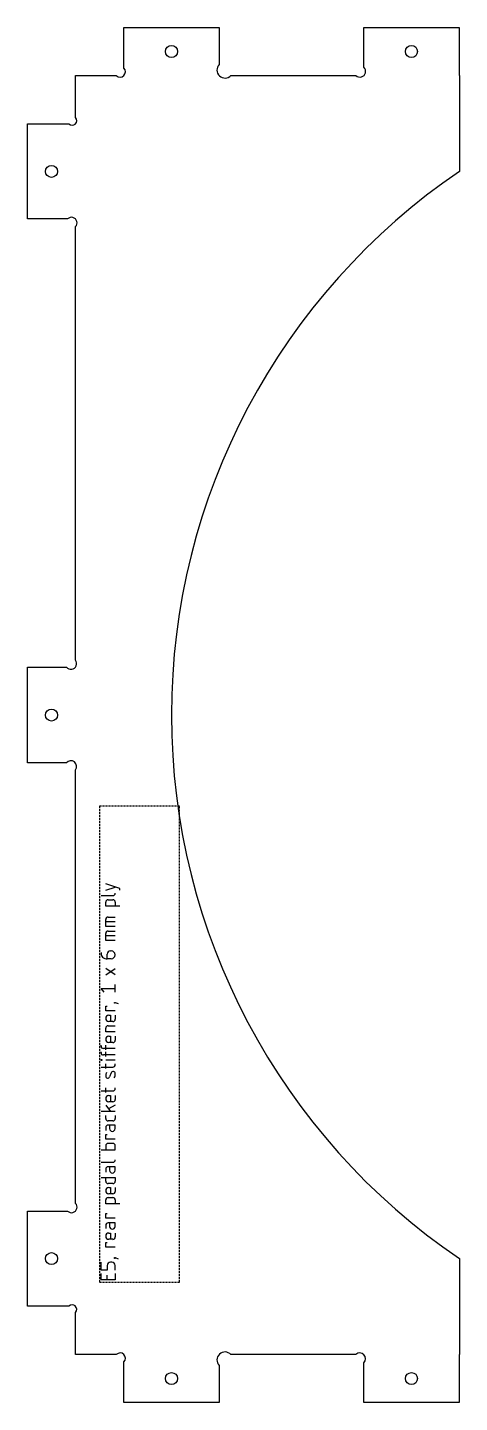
# Model space of a CAD drawing. Header units: millimetres. Extents: x -1192 to -1084, y -1143 to -799.
import ezdxf

# ---------------------------------------------------------------- set-up
doc = ezdxf.new("R2010")
doc.units = ezdxf.units.MM
doc.linetypes.add('DASHED', pattern=[0.75, 0.5, -0.25])
doc.layers.get('0').update_dxf_attribs({"linetype": 'CONTINUOUS'})
doc.layers.add('1', color=7, linetype='DASHED')

msp = doc.modelspace()

# ---------------------------------------------------------------- linework, layer by layer
for p, q in [((-1168.94, -1014.64), (-1172.45, -1013.47)), ((-1172.45, -1015.03), (-1170.11, -1014.25)), ((-1168.94, -1015.03), (-1168.94, -1014.64)), ((-1173.62, -1016.4), (-1170.69, -1016.4)), ((-1172.45, -1019.03), (-1172.45, -1018.05)), ((-1171.86, -1017.47), (-1170.69, -1017.47)), ((-1170.11, -1018.05), (-1170.11, -1019.03)), ((-1168.94, -1019.03), (-1172.45, -1019.03)), ((-1172.45, -1024.1), (-1172.45, -1022.34)), ((-1170.11, -1022.93), (-1172.45, -1022.93)), ((-1170.11, -1024.1), (-1172.45, -1024.1)), ((-1171.86, -1021.76), (-1170.11, -1021.76)), ((-1172.45, -1027.61), (-1172.45, -1025.85)), ((-1170.11, -1026.44), (-1172.45, -1026.44)), ((-1170.11, -1027.61), (-1172.45, -1027.61)), ((-1171.86, -1025.27), (-1170.11, -1025.27)), ((-1172.06, -1032.19), (-1172.06, -1031.02)), ((-1171.28, -1030.24), (-1171.08, -1030.24)), ((-1170.11, -1036.19), (-1172.45, -1034.63)), ((-1172.45, -1036.19), (-1170.11, -1034.63)), ((-1171.08, -1032.19), (-1172.06, -1032.19)), ((-1170.11, -1040.58), (-1170.11, -1038.63)), ((-1172.84, -1040.58), (-1173.62, -1039.6)), ((-1173.62, -1039.6), (-1170.11, -1039.6)), ((-1172.45, -1045.26), (-1172.45, -1044.09)), ((-1172.45, -1044.09), (-1172.06, -1044.09)), ((-1170.11, -1045.26), (-1172.45, -1045.26)), ((-1170.3, -1043.31), (-1170.3, -1043.11)), ((-1170.3, -1043.11), (-1170.11, -1043.11)), ((-1170.11, -1043.31), (-1170.3, -1043.31)), ((-1170.11, -1043.11), (-1170.11, -1043.31)), ((-1170.11, -1043.11), (-1169.33, -1043.4)), ((-1171.86, -1048.96), (-1170.11, -1048.96)), ((-1171.67, -1046.33), (-1171.28, -1046.33)), ((-1170.69, -1047.89), (-1171.67, -1047.89)), ((-1171.28, -1046.33), (-1171.28, -1047.89)), ((-1170.11, -1046.33), (-1170.11, -1047.3)), ((-1172.45, -1050.52), (-1172.45, -1049.55)), ((-1170.11, -1050.52), (-1172.45, -1050.52)), ((-1171.67, -1051.59), (-1171.28, -1051.59)), ((-1171.28, -1051.59), (-1171.28, -1053.15)), ((-1170.11, -1051.59), (-1170.11, -1052.57)), ((-1173.62, -1054.03), (-1173.62, -1053.84)), ((-1173.62, -1055.69), (-1173.62, -1055.49)), ((-1170.11, -1054.62), (-1173.03, -1054.62)), ((-1172.45, -1055.01), (-1172.45, -1053.84)), ((-1172.45, -1056.66), (-1172.45, -1055.49)), ((-1170.69, -1053.15), (-1171.67, -1053.15)), ((-1173.62, -1057.64), (-1173.62, -1057.44)), ((-1173.62, -1057.44), (-1173.42, -1057.44)), ((-1173.42, -1057.64), (-1173.62, -1057.64)), ((-1173.62, -1059.3), (-1170.69, -1059.3)), ((-1173.42, -1057.44), (-1173.42, -1057.64)), ((-1170.11, -1056.27), (-1173.03, -1056.27)), ((-1170.11, -1057.54), (-1172.45, -1057.54)), ((-1172.45, -1059.69), (-1172.45, -1058.52)), ((-1170.11, -1058.71), (-1170.11, -1058.52)), ((-1171.08, -1060.76), (-1171.47, -1061.73)), ((-1173.62, -1065.24), (-1170.69, -1065.24)), ((-1172.45, -1065.63), (-1172.45, -1064.46)), ((-1170.11, -1064.66), (-1170.11, -1064.46)), ((-1172.45, -1068.85), (-1171.28, -1070.41)), ((-1170.11, -1068.85), (-1171.77, -1069.73)), ((-1171.67, -1066.41), (-1171.28, -1066.41)), ((-1170.69, -1067.97), (-1171.67, -1067.97)), ((-1171.28, -1066.41), (-1171.28, -1067.97)), ((-1170.11, -1066.41), (-1170.11, -1067.39)), ((-1170.11, -1070.41), (-1173.62, -1070.41)), ((-1172.45, -1072.17), (-1172.45, -1071.39)), ((-1170.69, -1072.75), (-1171.86, -1072.75)), ((-1170.11, -1071.39), (-1170.11, -1072.17)), ((-1172.45, -1074.41), (-1172.45, -1075.19)), ((-1172.45, -1077.33), (-1172.45, -1076.16)), ((-1172.45, -1076.16), (-1172.06, -1076.16)), ((-1170.11, -1073.82), (-1171.86, -1073.82)), ((-1171.47, -1073.82), (-1171.47, -1074.7)), ((-1170.11, -1074.7), (-1170.11, -1073.82)), ((-1173.62, -1079.97), (-1170.11, -1079.97)), ((-1170.11, -1077.33), (-1172.45, -1077.33)), ((-1172.45, -1078.99), (-1172.45, -1079.97)), ((-1170.69, -1078.41), (-1171.86, -1078.41)), ((-1170.11, -1079.97), (-1170.11, -1078.99)), ((-1173.62, -1083.09), (-1170.69, -1083.09)), ((-1173.62, -1086.89), (-1170.11, -1086.89)), ((-1172.45, -1084.84), (-1172.45, -1085.62)), ((-1172.45, -1087.86), (-1172.45, -1086.89)), ((-1170.11, -1084.26), (-1171.86, -1084.26)), ((-1171.47, -1084.26), (-1171.47, -1085.13)), ((-1170.11, -1085.13), (-1170.11, -1084.26)), ((-1170.11, -1086.89), (-1170.11, -1087.86)), ((-1170.69, -1088.45), (-1171.86, -1088.45)), ((-1171.67, -1089.42), (-1171.28, -1089.42)), ((-1171.28, -1089.42), (-1171.28, -1090.98)), ((-1170.11, -1089.42), (-1170.11, -1090.4)), ((-1172.45, -1093.52), (-1172.45, -1092.54)), ((-1168.94, -1093.52), (-1172.45, -1093.52)), ((-1171.86, -1091.96), (-1170.69, -1091.96)), ((-1170.69, -1090.98), (-1171.67, -1090.98)), ((-1170.11, -1092.54), (-1170.11, -1093.52)), ((-1172.45, -1097.13), (-1172.45, -1095.96)), ((-1172.45, -1095.96), (-1172.06, -1095.96)), ((-1170.11, -1097.13), (-1172.45, -1097.13)), ((-1172.45, -1098.88), (-1172.45, -1099.66)), ((-1170.11, -1098.3), (-1171.86, -1098.3)), ((-1171.47, -1098.3), (-1171.47, -1099.17)), ((-1170.11, -1099.17), (-1170.11, -1098.3)), ((-1172.45, -1104.34), (-1172.45, -1103.17)), ((-1172.45, -1103.17), (-1172.06, -1103.17)), ((-1171.67, -1100.83), (-1171.28, -1100.83)), ((-1170.69, -1102.39), (-1171.67, -1102.39)), ((-1171.28, -1100.83), (-1171.28, -1102.39)), ((-1170.11, -1100.83), (-1170.11, -1101.81)), ((-1170.11, -1104.34), (-1172.45, -1104.34)), ((-1170.3, -1107.17), (-1170.3, -1106.97)), ((-1170.3, -1106.97), (-1170.11, -1106.97)), ((-1170.11, -1107.17), (-1170.3, -1107.17)), ((-1170.11, -1106.97), (-1170.11, -1107.17)), ((-1170.11, -1106.97), (-1169.33, -1107.27)), ((-1173.62, -1110.09), (-1173.62, -1108.14)), ((-1172.06, -1110.09), (-1173.62, -1110.09)), ((-1173.62, -1112.53), (-1173.62, -1110.97)), ((-1172.06, -1108.92), (-1172.06, -1110.09)), ((-1170.89, -1108.14), (-1171.28, -1108.14)), ((-1170.11, -1110.09), (-1170.11, -1108.92)), ((-1170.11, -1110.97), (-1170.11, -1112.53)), ((-1170.11, -1112.53), (-1173.62, -1112.53)), ((-1172.06, -1112.53), (-1172.06, -1111.36))]:
    msp.add_line(p, q)
msp.add_lwpolyline([(-1084.01, -835.22, 0.529412), (-1084.01, -1107.22), (-1084.01, -1131.22), (-1084.11, -1131.22), (-1084.11, -1143.22), (-1107.91, -1143.22), (-1107.91, -1133.26, 1), (-1109.89, -1131.22), (-1141.15, -1131.22, 1), (-1144.11, -1133.96), (-1144.11, -1143.22), (-1167.91, -1143.22), (-1167.91, -1133.06, 1), (-1169.81, -1131.22), (-1180.01, -1131.22), (-1180.01, -1120.66, 1), (-1181.65, -1119.12), (-1192.01, -1119.12), (-1192.01, -1095.32), (-1181.97, -1095.32, 1), (-1180.01, -1093.39), (-1180.01, -984.96, 1), (-1182.26, -983.22), (-1192.01, -983.22), (-1192.01, -971.22), (-1192.01, -959.22), (-1182.26, -959.22, 1), (-1180.01, -957.47), (-1180.01, -849.04, 1), (-1181.97, -847.12), (-1192.01, -847.12), (-1192.01, -823.32), (-1181.65, -823.32, 1), (-1180.01, -821.77), (-1180.01, -811.22), (-1169.81, -811.22, 1), (-1167.91, -809.37), (-1167.91, -799.22), (-1144.11, -799.22), (-1144.11, -808.47, 1), (-1141.15, -811.22), (-1109.89, -811.22, 1), (-1107.91, -809.17), (-1107.91, -799.22), (-1084.11, -799.22), (-1084.11, -811.22), (-1084.01, -811.22)], format="xyb", close=True)
for centre in [(-1156.01, -805.22), (-1096.01, -805.22), (-1186.01, -835.22), (-1186.01, -971.22), (-1186.01, -1107.22), (-1156.01, -1137.22), (-1096.01, -1137.22)]:
    msp.add_circle(centre, 1.5)
for centre, radius, start, end in [((-1171.93, -1017.98), 0.52, 82.2314, 187.7686), ((-1170.62, -1015.88), 0.52, -97.7686, 7.7686), ((-1170.62, -1017.98), 0.52, -7.7686, 97.7686), ((-1171.93, -1022.27), 0.52, 82.2314, 187.7686), ((-1171.93, -1025.78), 0.52, 82.2314, 187.7686), ((-1172.25, -1030.82), 1.39, 172.2314, 277.7686), ((-1171.37, -1030.93), 0.693, 82.2314, 187.7686), ((-1171.08, -1031.22), 0.975, -90, 90), ((-1171.67, -1047.11), 0.78, 90, 270), ((-1171.93, -1049.48), 0.52, 82.2314, 187.7686), ((-1170.62, -1047.37), 0.52, -97.7686, 7.7686), ((-1171.67, -1052.37), 0.78, 90, 270), ((-1170.62, -1052.64), 0.52, -97.7686, 7.7686), ((-1173.1, -1054.1), 0.52, 172.2314, 277.7686), ((-1173.1, -1055.76), 0.52, 172.2314, 277.7686), ((-1170.62, -1058.78), 0.52, -97.7686, 7.7686), ((-1170.64, -1061.48), 1.81, 153.1101, 181.8323), ((-1171.95, -1061.57), 0.501, 175.8726, 341.5075), ((-1170.61, -1060.92), 0.502, -3.6179, 160.998), ((-1172.17, -1061.13), 2.07, -25.5532, 4.9435), ((-1170.62, -1064.73), 0.52, -97.7686, 7.7686), ((-1171.67, -1067.19), 0.78, 90, 270), ((-1170.62, -1067.46), 0.52, -97.7686, 7.7686), ((-1171.93, -1072.24), 0.52, 172.2314, 277.7686), ((-1170.62, -1072.24), 0.52, -97.7686, 7.7686), ((-1171.93, -1074.34), 0.52, 82.2314, 187.7686), ((-1170.79, -1074.7), 0.682, -180, 0), ((-1171.93, -1078.92), 0.52, 82.2314, 187.7686), ((-1170.62, -1078.92), 0.52, -7.7686, 97.7686), ((-1170.62, -1082.57), 0.52, -97.7686, 7.7686), ((-1171.93, -1084.77), 0.52, 82.2314, 187.7686), ((-1170.79, -1085.13), 0.682, -180, 0), ((-1171.93, -1087.93), 0.52, 172.2314, 277.7686), ((-1171.67, -1090.2), 0.78, 90, 270), ((-1170.62, -1087.93), 0.52, -97.7686, 7.7686), ((-1170.62, -1090.47), 0.52, -97.7686, 7.7686), ((-1171.93, -1092.47), 0.52, 82.2314, 187.7686), ((-1170.62, -1092.47), 0.52, -7.7686, 97.7686), ((-1171.93, -1098.81), 0.52, 82.2314, 187.7686), ((-1170.79, -1099.17), 0.682, -180, 0), ((-1171.67, -1101.61), 0.78, 90, 270), ((-1170.62, -1101.88), 0.52, -97.7686, 7.7686), ((-1171.37, -1108.83), 0.693, 82.2314, 187.7686), ((-1170.8, -1108.83), 0.693, -7.7686, 97.7686)]:
    msp.add_arc(centre, radius, start, end)
at = {"layer": '1'}
for p, q in [((-1153.99, -994), (-1174.01, -994)), ((-1174.01, -994), (-1174.01, -1113.12)), ((-1153.99, -1113.12), (-1153.99, -994)), ((-1174.01, -1113.12), (-1153.99, -1113.12))]:
    msp.add_line(p, q, dxfattribs=at)

doc.saveas('drawing.dxf')
